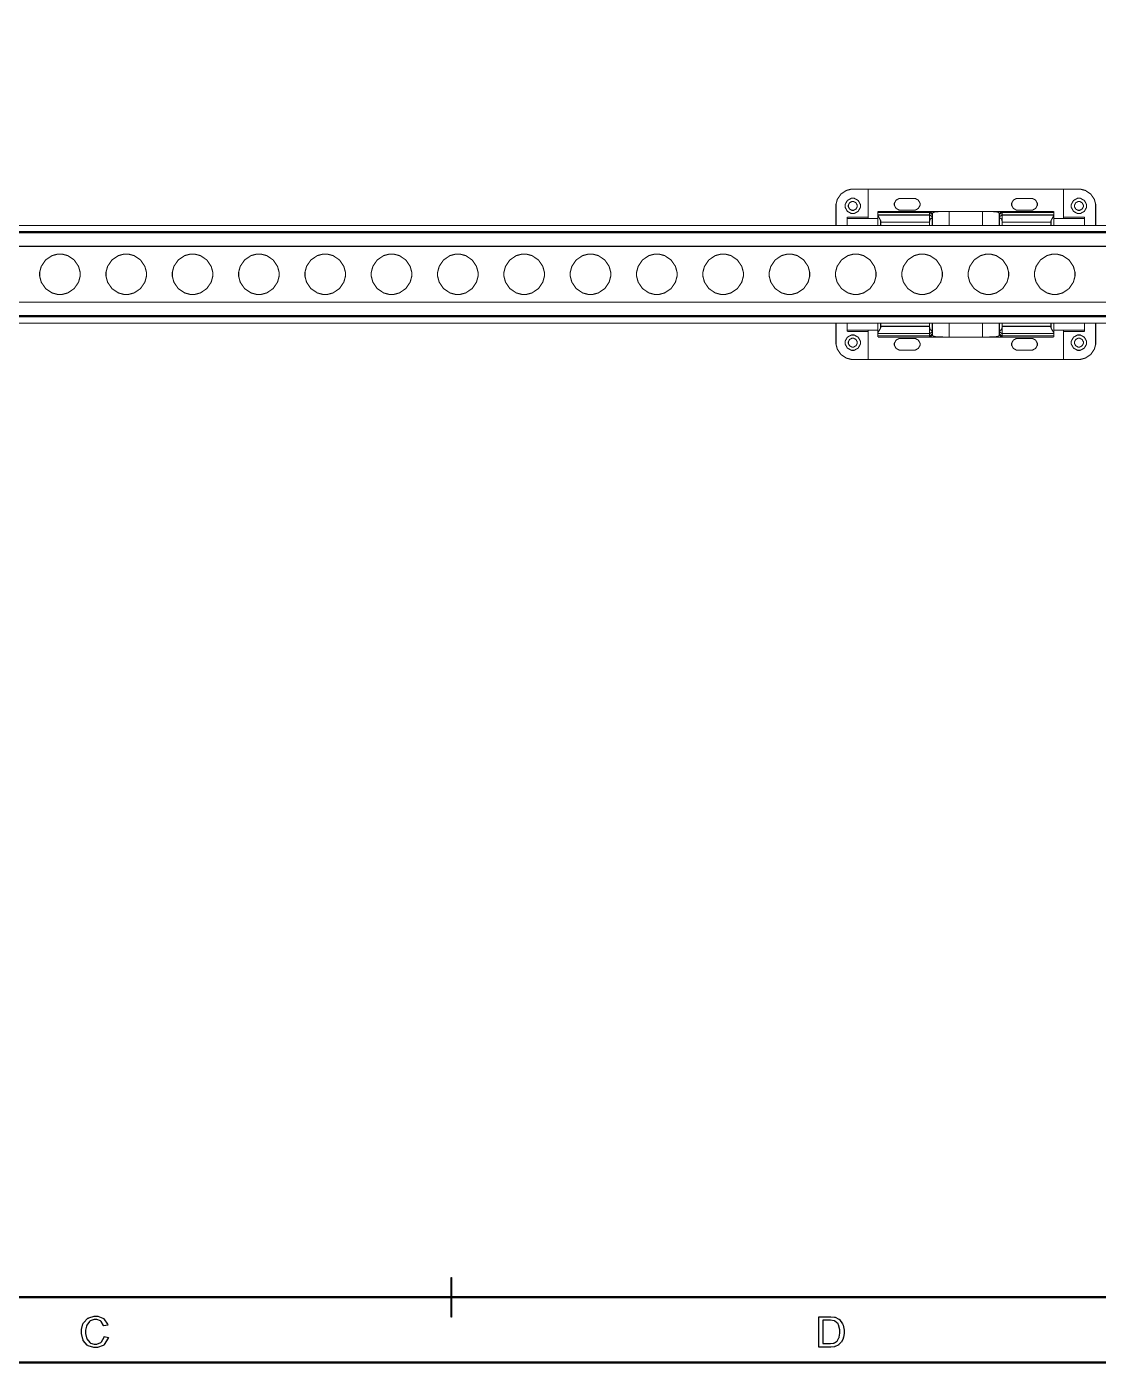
# Model space of a CAD drawing. Extents: x 0.54 to 10.46, y 0.74 to 7.76.
# Drawn here: x 5.441 to 8.179, y 0.739 to 4.156 of the extents above; entities that cross this region are included whole.
import ezdxf

# ---------------------------------------------------------------- set-up
doc = ezdxf.new("R2010")
doc.units = 0
doc.layers.get('0').update_dxf_attribs({"linetype": 'CONTINUOUS'})

msp = doc.modelspace()

# ---------------------------------------------------------------- linework, layer by layer
at = {"color": 0}
for points in [[(10.4631, 0.73899), (0.53689, 0.73899), (0.53646, 0.73899), (0.53516, 0.74029), (0.53516, 0.74072), (0.53516, 7.75928), (0.53516, 7.75971), (0.53646, 7.76101), (0.53689, 7.76101), (10.4631, 7.76101), (10.4635, 7.76101), (10.4648, 7.75971), (10.4648, 7.75928), (10.4648, 0.74072), (10.4648, 0.74029), (10.4635, 0.73899), (10.4631, 0.73899)], [(0.53863, 0.74246), (10.4614, 0.74246), (10.4614, 7.75754), (0.53863, 7.75754), (0.53863, 0.74246)], [(10.296, 0.90609), (0.87115, 0.90609), (0.87071, 0.90609), (0.86941, 0.90739), (0.86941, 0.90782), (0.86941, 7.59218), (0.86941, 7.59261), (0.87071, 7.59392), (0.87115, 7.59392), (10.296, 7.59392), (10.2964, 7.59392), (10.2977, 7.59261), (10.2977, 7.59218), (10.2977, 0.90782), (10.2977, 0.90739), (10.2964, 0.90609), (10.296, 0.90609)], [(0.87289, 0.90956), (10.2943, 0.90956), (10.2943, 7.59044), (0.87289, 7.59044), (0.87289, 0.90956)], [(6.52604, 0.85704), (6.52582, 0.85704), (6.52533, 0.85759), (6.52533, 0.85775), (6.52533, 0.95801), (6.52533, 0.95817), (6.52582, 0.95866), (6.52604, 0.95866), (6.52621, 0.95866), (6.52675, 0.95817), (6.52675, 0.95801), (6.52675, 0.85775), (6.52675, 0.85759), (6.52621, 0.85704), (6.52604, 0.85704)], [(5.63921, 0.80756), (5.64953, 0.80496), (5.64899, 0.80284), (5.63926, 0.78673), (5.63786, 0.78559), (5.63644, 0.78451), (5.62207, 0.77892), (5.61729, 0.77892), (5.61214, 0.77892), (5.59814, 0.78326), (5.59685, 0.78407), (5.59549, 0.78494), (5.5855, 0.79731), (5.58485, 0.79888), (5.58415, 0.80051), (5.58074, 0.815), (5.58074, 0.81977), (5.58074, 0.82509), (5.58453, 0.83952), (5.58535, 0.84098), (5.5861, 0.8425), (5.59711, 0.85395), (5.59858, 0.85471), (5.59999, 0.85552), (5.61307, 0.85943), (5.61746, 0.85943), (5.62235, 0.85943), (5.63574, 0.85449), (5.6371, 0.85346), (5.6384, 0.85249), (5.64768, 0.83854), (5.64822, 0.83675), (5.63807, 0.83436), (5.63758, 0.83578), (5.63103, 0.84608), (5.63021, 0.84673), (5.62935, 0.84739), (5.62022, 0.85059), (5.61724, 0.85059), (5.6135, 0.85059), (5.60325, 0.84706), (5.60226, 0.8463), (5.60124, 0.84559), (5.59418, 0.83599), (5.59381, 0.83474), (5.59337, 0.83355), (5.59136, 0.8233), (5.59136, 0.81982), (5.59136, 0.81548), (5.59375, 0.80371), (5.59424, 0.80246), (5.59467, 0.80127), (5.60221, 0.79205), (5.60325, 0.7914), (5.60422, 0.7908), (5.61333, 0.78776), (5.61643, 0.78776), (5.62007, 0.78776), (5.63004, 0.79194), (5.63108, 0.79275), (5.63206, 0.79362), (5.63883, 0.80593), (5.63921, 0.80756)], [(7.465, 0.78027), (7.465, 0.85807), (7.49181, 0.85807), (7.49528, 0.85807), (7.50489, 0.85721), (7.50569, 0.85699), (7.50678, 0.85677), (7.51628, 0.85211), (7.51708, 0.8514), (7.51812, 0.85053), (7.52576, 0.83946), (7.52632, 0.83811), (7.52681, 0.83675), (7.52935, 0.82389), (7.52935, 0.81961), (7.52935, 0.8157), (7.52761, 0.80501), (7.52729, 0.80387), (7.52692, 0.80273), (7.52251, 0.79329), (7.52197, 0.79253), (7.52143, 0.79183), (7.51551, 0.78592), (7.51492, 0.78548), (7.51426, 0.7851), (7.50646, 0.78179), (7.50558, 0.78158), (7.50467, 0.78136), (7.49599, 0.78027), (7.49311, 0.78027), (7.465, 0.78027)], [(7.47532, 0.78944), (7.49192, 0.78944), (7.4949, 0.78944), (7.50325, 0.79069), (7.50401, 0.79091), (7.50472, 0.79118), (7.51053, 0.79449), (7.51096, 0.79492), (7.51156, 0.79557), (7.51633, 0.80371), (7.51671, 0.80474), (7.51704, 0.80577), (7.51878, 0.8163), (7.51878, 0.81977), (7.51878, 0.82449), (7.5154, 0.83746), (7.51476, 0.83854), (7.51406, 0.83963), (7.50592, 0.84695), (7.50499, 0.84733), (7.50429, 0.8476), (7.49479, 0.8489), (7.49164, 0.8489), (7.47532, 0.8489), (7.47532, 0.78944)]]:
    msp.add_lwpolyline(points, close=True, dxfattribs=at)
at = {"color": 0, "const_width": 0.00278}
for points in [[(7.55171, 3.74072), (7.54753, 3.74072), (7.535, 3.73742), (7.52143, 3.72819), (7.51221, 3.71463), (7.5089, 3.7021), (7.5089, 3.69792)], [(7.55171, 3.74072), (7.59093, 3.74072)], [(7.59093, 3.74072), (7.59093, 3.66938)], [(8.09033, 3.74072), (7.59093, 3.74072)], [(8.09033, 3.74072), (8.09033, 3.66938)], [(8.12956, 3.74072), (8.09033, 3.74072)], [(8.17236, 3.69792), (8.17236, 3.7021), (8.169, 3.71463), (8.15983, 3.72819), (8.14621, 3.73742), (8.13368, 3.74072), (8.12956, 3.74072)], [(7.5089, 3.648), (7.5089, 3.69792)], [(7.67301, 3.71707), (7.67036, 3.71707), (7.66237, 3.71268), (7.65799, 3.70475), (7.65799, 3.7021), (7.65799, 3.69949), (7.66237, 3.69151), (7.67036, 3.68712), (7.67301, 3.68712)], [(7.70865, 3.71707), (7.67301, 3.71707)], [(7.70865, 3.68707), (7.71126, 3.68707), (7.71924, 3.69146), (7.72364, 3.69943), (7.72364, 3.70204), (7.72364, 3.70469), (7.71924, 3.71268), (7.71126, 3.71707), (7.70865, 3.71707)], [(7.9726, 3.71707), (7.96994, 3.71707), (7.96203, 3.71268), (7.95762, 3.70475), (7.95762, 3.7021), (7.95762, 3.69949), (7.96203, 3.69151), (7.96994, 3.68712), (7.9726, 3.68712)], [(7.9726, 3.71707), (8.00831, 3.71707)], [(8.00831, 3.68707), (8.0109, 3.68707), (8.01888, 3.69146), (8.02328, 3.69943), (8.02328, 3.70204), (8.02328, 3.70469), (8.01888, 3.71268), (8.0109, 3.71707), (8.00831, 3.71707)], [(8.17236, 3.69792), (8.17236, 3.648)], [(7.59093, 3.66938), (7.53743, 3.66938)], [(7.53743, 3.66585), (7.53743, 3.66938)], [(7.53743, 3.66585), (7.53743, 3.648)], [(7.61589, 3.66585), (7.53743, 3.66585)], [(7.59093, 3.66585), (7.59093, 3.66938)], [(7.61589, 3.68365), (7.74789, 3.68365)], [(7.61589, 3.68078), (7.61589, 3.68365)], [(7.61589, 3.68078), (7.74789, 3.68078)], [(7.61589, 3.67475), (7.61589, 3.68078)], [(7.61589, 3.67215), (7.61589, 3.67475)], [(7.61589, 3.67475), (7.74789, 3.67475)], [(7.62304, 3.65619), (7.62304, 3.66021), (7.61703, 3.67117), (7.61589, 3.67215)], [(7.61589, 3.648), (7.61589, 3.67215)], [(7.62304, 3.65619), (7.74789, 3.65619)], [(7.62304, 3.648), (7.62304, 3.65619)], [(7.67301, 3.68707), (7.70865, 3.68707)], [(7.79785, 3.68365), (7.74789, 3.68365)], [(7.74789, 3.68365), (7.74789, 3.68078)], [(7.75499, 3.67654), (7.75499, 3.67833), (7.74963, 3.68365), (7.74789, 3.68365)], [(7.75499, 3.67464), (7.75489, 3.67557), (7.74881, 3.68088), (7.74789, 3.68078)], [(7.74789, 3.68078), (7.74789, 3.67469)], [(7.75499, 3.66857), (7.75489, 3.66949), (7.74881, 3.67481), (7.74789, 3.67469)], [(7.74789, 3.67475), (7.74789, 3.65619)], [(7.74789, 3.65619), (7.74789, 3.65642), (7.74794, 3.65668), (7.74794, 3.65717), (7.74799, 3.65739), (7.74799, 3.65788), (7.74804, 3.65815), (7.74804, 3.65836), (7.7481, 3.65864), (7.7481, 3.65886), (7.74815, 3.65913), (7.74815, 3.65935), (7.74821, 3.65956), (7.74821, 3.65983), (7.74826, 3.66004), (7.74832, 3.66032), (7.74843, 3.66075), (7.74843, 3.66097), (7.74854, 3.66118), (7.74858, 3.66146), (7.74875, 3.66211), (7.74886, 3.66233), (7.74892, 3.66254), (7.74914, 3.66297), (7.74918, 3.66319), (7.74929, 3.66342), (7.74935, 3.66357), (7.74957, 3.66401), (7.74968, 3.66417), (7.74978, 3.66439), (7.74994, 3.66456), (7.75, 3.66471), (7.75017, 3.66493), (7.75028, 3.6651), (7.75054, 3.66536), (7.75065, 3.66553), (7.75082, 3.66569), (7.75097, 3.66581), (7.75108, 3.66596), (7.75157, 3.66629), (7.75222, 3.6665), (7.75276, 3.6665), (7.7531, 3.66639), (7.75325, 3.66629), (7.75342, 3.66624), (7.75358, 3.66613), (7.75375, 3.66596), (7.75396, 3.66564), (7.75407, 3.66542), (7.75418, 3.66525), (7.75439, 3.66482), (7.75461, 3.66396), (7.75467, 3.66368), (7.75478, 3.66325), (7.75483, 3.66297), (7.75483, 3.66276), (7.75489, 3.66249), (7.75493, 3.66228), (7.75493, 3.66178), (7.75499, 3.66157), (7.75499, 3.6606), (7.75504, 3.66032), (7.75504, 3.65619)], [(7.74789, 3.648), (7.74789, 3.65619)], [(7.75499, 3.67785), (7.75515, 3.67811), (7.75526, 3.67844), (7.75549, 3.67899), (7.75564, 3.67931), (7.75581, 3.67953), (7.75597, 3.67985), (7.75667, 3.68056), (7.757, 3.68083), (7.75732, 3.68104), (7.75771, 3.68126), (7.75814, 3.68143), (7.75862, 3.68164), (7.75906, 3.68181), (7.7596, 3.68197), (7.76019, 3.68213), (7.76079, 3.68224), (7.76139, 3.6824), (7.7621, 3.68251), (7.76275, 3.68261), (7.76346, 3.68272), (7.76421, 3.68283), (7.76497, 3.68289), (7.76574, 3.683), (7.76654, 3.68311), (7.76915, 3.68326), (7.771, 3.68338), (7.77197, 3.68343), (7.77289, 3.68343), (7.77393, 3.68349), (7.7749, 3.68354), (7.77696, 3.68354), (7.77806, 3.6836), (7.78136, 3.6836), (7.7825, 3.68365), (7.79779, 3.68365)], [(7.75499, 3.67785), (7.75499, 3.67654)], [(7.75499, 3.67464), (7.75499, 3.67654)], [(7.75499, 3.66857), (7.75499, 3.67458)], [(7.75499, 3.65619), (7.75499, 3.66857)], [(7.75499, 3.648), (7.75499, 3.65619)], [(7.8834, 3.68365), (7.79785, 3.68365)], [(7.79785, 3.68365), (7.79785, 3.648)], [(7.93338, 3.68365), (7.8834, 3.68365)], [(7.8834, 3.68365), (7.89882, 3.68365), (7.89996, 3.6836), (7.90321, 3.6836), (7.90429, 3.68354), (7.90636, 3.68354), (7.90739, 3.68349), (7.90836, 3.68343), (7.90935, 3.68343), (7.91032, 3.68338), (7.91124, 3.68332), (7.91211, 3.68326), (7.91303, 3.68321), (7.91385, 3.68317), (7.91471, 3.68306), (7.91553, 3.683), (7.91629, 3.68289), (7.91704, 3.68283), (7.91781, 3.68272), (7.91851, 3.68261), (7.91917, 3.68251), (7.91982, 3.68235), (7.92046, 3.68224), (7.92106, 3.68213), (7.92215, 3.68181), (7.92264, 3.68164), (7.92313, 3.68143), (7.92356, 3.68126), (7.92399, 3.68104), (7.92432, 3.68083), (7.92469, 3.68061), (7.92497, 3.68039), (7.9254, 3.67985), (7.92589, 3.67904), (7.926, 3.67876), (7.92606, 3.67844), (7.92617, 3.67817), (7.92622, 3.67785)], [(7.8834, 3.648), (7.8834, 3.68365)], [(7.93338, 3.68365), (7.93158, 3.68365), (7.92622, 3.67833), (7.92622, 3.67654)], [(7.93338, 3.68078), (7.93246, 3.68088), (7.92626, 3.67557), (7.92622, 3.67464)], [(7.93338, 3.67475), (7.93246, 3.67481), (7.92626, 3.66949), (7.92622, 3.66857)], [(7.93338, 3.65619), (7.93338, 3.65642), (7.93332, 3.65668), (7.93332, 3.65717), (7.93326, 3.65739), (7.93326, 3.65788), (7.93321, 3.65815), (7.93321, 3.65836), (7.93317, 3.65864), (7.93317, 3.65886), (7.93311, 3.65913), (7.93311, 3.65935), (7.93306, 3.65956), (7.93306, 3.65983), (7.933, 3.66004), (7.93294, 3.66032), (7.93289, 3.66054), (7.93289, 3.66075), (7.93278, 3.66097), (7.93272, 3.66118), (7.93267, 3.66146), (7.93251, 3.66211), (7.9324, 3.66233), (7.93235, 3.66254), (7.93224, 3.66276), (7.93218, 3.66297), (7.93197, 3.66342), (7.93192, 3.66357), (7.93169, 3.66401), (7.93158, 3.66417), (7.93147, 3.66439), (7.93126, 3.66471), (7.9311, 3.66493), (7.93099, 3.6651), (7.93072, 3.66536), (7.93061, 3.66553), (7.93044, 3.66569), (7.93028, 3.66581), (7.93018, 3.66596), (7.92969, 3.66629), (7.92904, 3.6665), (7.9285, 3.6665), (7.92817, 3.66639), (7.928, 3.66629), (7.92785, 3.66624), (7.92768, 3.66613), (7.92751, 3.66596), (7.92731, 3.66564), (7.92719, 3.66542), (7.92708, 3.66525), (7.92686, 3.66482), (7.92665, 3.66396), (7.9266, 3.66368), (7.92649, 3.66325), (7.92643, 3.66297), (7.92643, 3.66276), (7.92637, 3.66249), (7.92632, 3.66228), (7.92632, 3.66178), (7.92626, 3.66157), (7.92626, 3.66032), (7.92622, 3.6601), (7.92622, 3.65619)], [(7.92626, 3.67654), (7.92626, 3.67785)], [(7.92626, 3.67464), (7.92626, 3.67654)], [(7.92626, 3.66857), (7.92626, 3.67458)], [(7.92626, 3.65619), (7.92626, 3.66857)], [(7.92626, 3.648), (7.92626, 3.65619)], [(7.93338, 3.68365), (7.93338, 3.68078)], [(8.06537, 3.68365), (7.93338, 3.68365)], [(7.93338, 3.68078), (7.93338, 3.67469)], [(8.06537, 3.68078), (7.93338, 3.68078)], [(7.93338, 3.67475), (7.93338, 3.65619)], [(8.06537, 3.67475), (7.93338, 3.67475)], [(7.93338, 3.648), (7.93338, 3.65619)], [(8.05821, 3.65619), (7.93338, 3.65619)], [(8.00831, 3.68707), (7.9726, 3.68707)], [(8.06537, 3.67215), (8.06424, 3.67117), (8.05821, 3.65994), (8.05821, 3.65619)], [(8.05821, 3.648), (8.05821, 3.65619)], [(8.06537, 3.68078), (8.06537, 3.68365)], [(8.06537, 3.67475), (8.06537, 3.68078)], [(8.06537, 3.67215), (8.06537, 3.67475)], [(8.06537, 3.648), (8.06537, 3.67215)], [(8.06537, 3.66585), (8.14382, 3.66585)], [(8.09033, 3.66938), (8.14382, 3.66938)], [(8.09033, 3.66585), (8.09033, 3.66938)], [(8.14382, 3.66585), (8.14382, 3.66938)], [(8.14382, 3.66585), (8.14382, 3.648)], [(1.04047, 3.648), (8.23876, 3.648)], [(1.04047, 3.63015), (8.23876, 3.63015)], [(8.23876, 3.63015), (1.04047, 3.63015)], [(1.04047, 3.59451), (8.23876, 3.59451)], [(8.23876, 3.45182), (1.04047, 3.45182)], [(1.04047, 3.41613), (8.23876, 3.41613)], [(1.04047, 3.41613), (8.23876, 3.41613)], [(8.23876, 3.39828), (1.04047, 3.39828)], [(7.5089, 3.34836), (7.5089, 3.39833)], [(7.53743, 3.39828), (7.53743, 3.38049)], [(7.61589, 3.37414), (7.61589, 3.39828)], [(7.61589, 3.37414), (7.61703, 3.37517), (7.62304, 3.38639), (7.62304, 3.39008)], [(7.62304, 3.39008), (7.62304, 3.39833)], [(7.62304, 3.39008), (7.74789, 3.39008)], [(7.74789, 3.39008), (7.74789, 3.39833)], [(7.75499, 3.39008), (7.75504, 3.38986), (7.75504, 3.38693), (7.75499, 3.38672), (7.75499, 3.38536), (7.75493, 3.38514), (7.75493, 3.38444), (7.75489, 3.38422), (7.75489, 3.38379), (7.75483, 3.38357), (7.75483, 3.38336), (7.75478, 3.38308), (7.75472, 3.38286), (7.75472, 3.38271), (7.75467, 3.38243), (7.75461, 3.38226), (7.75456, 3.38206), (7.7545, 3.38178), (7.75444, 3.38163), (7.75435, 3.3814), (7.75429, 3.38118), (7.75418, 3.38103), (7.75413, 3.38086), (7.75401, 3.38064), (7.75385, 3.38053), (7.75364, 3.38021), (7.75347, 3.3801), (7.75336, 3.37999), (7.75271, 3.37978), (7.75239, 3.37978), (7.75222, 3.37983), (7.75206, 3.37983), (7.7519, 3.37989), (7.75179, 3.37993), (7.75163, 3.37999), (7.75131, 3.38021), (7.75119, 3.38032), (7.75103, 3.38043), (7.75092, 3.38053), (7.75076, 3.38064), (7.75065, 3.38075), (7.75054, 3.38092), (7.75028, 3.38118), (7.75017, 3.38135), (7.75006, 3.38157), (7.74951, 3.38238), (7.74946, 3.3826), (7.74935, 3.38276), (7.74924, 3.38297), (7.74918, 3.38314), (7.74908, 3.38336), (7.74903, 3.38351), (7.74892, 3.38374), (7.74875, 3.38439), (7.74864, 3.3846), (7.74858, 3.38476), (7.74826, 3.38607), (7.74826, 3.38629), (7.74815, 3.38672), (7.74815, 3.38693), (7.7481, 3.38715), (7.74804, 3.38743), (7.74804, 3.38758), (7.74799, 3.38786), (7.74799, 3.38807), (7.74794, 3.38829), (7.74794, 3.389), (7.74789, 3.38921), (7.74789, 3.39008)], [(7.74789, 3.39008), (7.74789, 3.37158)], [(7.75499, 3.39008), (7.75499, 3.39833)], [(7.75499, 3.37776), (7.75499, 3.39008)], [(7.79785, 3.39828), (7.79785, 3.36262)], [(7.8834, 3.36262), (7.8834, 3.39828)], [(7.92626, 3.39008), (7.92626, 3.38965), (7.92622, 3.38943), (7.92622, 3.38715), (7.92626, 3.38693), (7.92626, 3.38536), (7.92632, 3.38514), (7.92632, 3.38444), (7.92637, 3.38422), (7.92637, 3.38379), (7.92643, 3.38357), (7.92643, 3.38336), (7.92649, 3.38308), (7.92654, 3.38286), (7.92654, 3.38271), (7.9266, 3.38243), (7.92665, 3.38226), (7.92671, 3.38206), (7.92676, 3.38178), (7.92686, 3.38163), (7.92697, 3.38118), (7.92719, 3.38086), (7.92731, 3.38064), (7.9274, 3.38053), (7.92751, 3.38037), (7.9279, 3.37999), (7.92854, 3.37978), (7.92888, 3.37978), (7.92904, 3.37983), (7.92919, 3.37983), (7.92936, 3.37989), (7.92947, 3.37993), (7.92964, 3.37999), (7.92996, 3.38021), (7.93007, 3.38032), (7.93039, 3.38053), (7.93078, 3.38092), (7.93088, 3.38108), (7.93099, 3.38118), (7.9311, 3.38135), (7.93121, 3.38157), (7.93175, 3.38238), (7.93181, 3.3826), (7.93192, 3.38276), (7.93201, 3.38297), (7.93212, 3.38314), (7.93218, 3.38336), (7.93224, 3.38351), (7.93235, 3.38374), (7.93251, 3.38439), (7.93261, 3.3846), (7.93267, 3.38476), (7.933, 3.38607), (7.933, 3.38629), (7.93317, 3.38693), (7.93317, 3.38715), (7.93321, 3.38743), (7.93321, 3.38758), (7.93326, 3.38786), (7.93326, 3.38807), (7.93332, 3.38829), (7.93332, 3.38872), (7.93338, 3.389), (7.93338, 3.39008)], [(7.92626, 3.39008), (7.92626, 3.39833)], [(7.92626, 3.37776), (7.92626, 3.39008)], [(7.93338, 3.39008), (7.93338, 3.39833)], [(7.93338, 3.39008), (7.93338, 3.37158)], [(8.05821, 3.39008), (7.93338, 3.39008)], [(8.05821, 3.39008), (8.05821, 3.39833)], [(8.05821, 3.39008), (8.05821, 3.38612), (8.06424, 3.37517), (8.06537, 3.37414)], [(8.06537, 3.37414), (8.06537, 3.39828)], [(8.14382, 3.39828), (8.14382, 3.38049)], [(8.17236, 3.39828), (8.17236, 3.34836)], [(7.5089, 3.34836), (7.5089, 3.34424), (7.51221, 3.33171), (7.52143, 3.31808), (7.535, 3.30892), (7.54753, 3.30556), (7.55171, 3.30556)], [(7.53743, 3.38049), (7.53743, 3.3769)], [(7.53743, 3.38049), (7.61589, 3.38049)], [(7.59093, 3.3769), (7.53743, 3.3769)], [(7.59093, 3.3769), (7.59093, 3.38049)], [(7.59093, 3.30556), (7.59093, 3.3769)], [(7.61589, 3.37158), (7.61589, 3.37414)], [(7.61589, 3.37158), (7.74789, 3.37158)], [(7.61589, 3.3655), (7.61589, 3.37158)], [(7.61589, 3.3655), (7.74789, 3.3655)], [(7.61589, 3.36262), (7.61589, 3.3655)], [(7.61589, 3.36262), (7.74789, 3.36262)], [(7.67301, 3.35921), (7.67036, 3.35921), (7.66237, 3.35482), (7.65799, 3.3469), (7.65799, 3.34424), (7.65799, 3.34164), (7.66237, 3.33365), (7.67036, 3.32926), (7.67301, 3.32926)], [(7.70865, 3.35921), (7.67301, 3.35921)], [(7.70865, 3.32926), (7.71126, 3.32926), (7.71924, 3.33365), (7.72364, 3.34158), (7.72364, 3.34418), (7.72364, 3.34685), (7.71924, 3.35482), (7.71126, 3.35921), (7.70865, 3.35921)], [(7.74789, 3.37158), (7.74881, 3.37153), (7.75493, 3.37685), (7.75504, 3.37771)], [(7.74789, 3.3655), (7.74881, 3.36546), (7.75493, 3.37076), (7.75504, 3.37169)], [(7.74789, 3.37158), (7.74789, 3.3655)], [(7.74789, 3.36262), (7.74968, 3.36262), (7.75504, 3.368), (7.75504, 3.36979)], [(7.74789, 3.3655), (7.74789, 3.36262)], [(7.74789, 3.36262), (7.79785, 3.36262)], [(7.75499, 3.37169), (7.75499, 3.37776)], [(7.75499, 3.36974), (7.75499, 3.37169)], [(7.75499, 3.36974), (7.75499, 3.36843)], [(7.79785, 3.36262), (7.78358, 3.36262), (7.78244, 3.36268), (7.77806, 3.36268), (7.77696, 3.36274), (7.77593, 3.36274), (7.7749, 3.36279), (7.77387, 3.36279), (7.77289, 3.36285), (7.77192, 3.36285), (7.77094, 3.3629), (7.77007, 3.36296), (7.76824, 3.36307), (7.76742, 3.36313), (7.76654, 3.36322), (7.76574, 3.36328), (7.76421, 3.3635), (7.76346, 3.36356), (7.76275, 3.36367), (7.7621, 3.36376), (7.76144, 3.36393), (7.76079, 3.36404), (7.76019, 3.36421), (7.75965, 3.36431), (7.75911, 3.36453), (7.75862, 3.36464), (7.75814, 3.36486), (7.75771, 3.36507), (7.75726, 3.36524), (7.75629, 3.36589), (7.75586, 3.36643), (7.75538, 3.36724), (7.75526, 3.36757), (7.75521, 3.36783), (7.7551, 3.36811), (7.75504, 3.36843)], [(7.79785, 3.36262), (7.8834, 3.36262)], [(7.8834, 3.36262), (7.93338, 3.36262)], [(7.92626, 3.36843), (7.92611, 3.36817), (7.926, 3.36783), (7.92578, 3.36729), (7.92563, 3.36703), (7.92546, 3.36669), (7.92529, 3.36643), (7.92458, 3.36572), (7.92426, 3.36546), (7.92393, 3.36524), (7.92356, 3.36507), (7.92313, 3.36486), (7.92269, 3.36469), (7.92219, 3.36447), (7.92111, 3.36415), (7.92051, 3.36404), (7.91986, 3.36393), (7.91922, 3.36376), (7.91781, 3.36356), (7.91704, 3.36344), (7.91629, 3.36339), (7.91553, 3.36328), (7.91471, 3.36317), (7.91211, 3.36301), (7.91026, 3.3629), (7.90929, 3.36285), (7.90836, 3.36285), (7.90739, 3.36279), (7.90636, 3.36279), (7.90533, 3.36274), (7.90429, 3.36274), (7.90321, 3.36268), (7.90104, 3.36268), (7.8999, 3.36262), (7.88346, 3.36262)], [(7.92626, 3.37776), (7.92632, 3.37685), (7.93246, 3.37153), (7.93338, 3.37158)], [(7.92626, 3.37169), (7.92626, 3.37776)], [(7.92626, 3.37169), (7.92632, 3.37076), (7.93246, 3.36546), (7.93338, 3.3655)], [(7.92626, 3.36974), (7.92626, 3.37169)], [(7.92626, 3.36843), (7.92626, 3.36979)], [(7.92626, 3.36974), (7.92626, 3.368), (7.93158, 3.36262), (7.93338, 3.36262)], [(8.06537, 3.37158), (7.93338, 3.37158)], [(7.93338, 3.37158), (7.93338, 3.3655)], [(8.06537, 3.3655), (7.93338, 3.3655)], [(7.93338, 3.3655), (7.93338, 3.36262)], [(8.06537, 3.36262), (7.93338, 3.36262)], [(7.9726, 3.35921), (7.96994, 3.35921), (7.96203, 3.35482), (7.95762, 3.3469), (7.95762, 3.34424), (7.95762, 3.34164), (7.96203, 3.33365), (7.96994, 3.32926), (7.9726, 3.32926)], [(7.9726, 3.35921), (8.00831, 3.35921)], [(8.00831, 3.32926), (8.0109, 3.32926), (8.01888, 3.33365), (8.02328, 3.34158), (8.02328, 3.34418), (8.02328, 3.34685), (8.01888, 3.35482), (8.0109, 3.35921), (8.00831, 3.35921)], [(8.14382, 3.38049), (8.06537, 3.38049)], [(8.06537, 3.37158), (8.06537, 3.37414)], [(8.06537, 3.3655), (8.06537, 3.37158)], [(8.06537, 3.36262), (8.06537, 3.3655)], [(8.09033, 3.3769), (8.09033, 3.38049)], [(8.09033, 3.30556), (8.09033, 3.3769)], [(8.09033, 3.3769), (8.14382, 3.3769)], [(8.12956, 3.30556), (8.13368, 3.30556), (8.14621, 3.30892), (8.15983, 3.31808), (8.169, 3.33171), (8.17236, 3.34424), (8.17236, 3.34836)], [(8.14382, 3.38049), (8.14382, 3.3769)], [(7.67301, 3.32926), (7.70865, 3.32926)], [(8.00831, 3.32926), (7.9726, 3.32926)], [(7.55171, 3.30556), (7.59093, 3.30556)], [(7.59093, 3.30556), (8.09033, 3.30556)], [(8.12956, 3.30556), (8.09033, 3.30556)]]:
    msp.add_lwpolyline(points, dxfattribs=at)
for points in [[(7.53207, 3.69792), (7.53207, 3.70139), (7.53782, 3.71181), (7.54824, 3.71756), (7.55171, 3.71756), (7.55518, 3.71756), (7.5656, 3.71181), (7.57135, 3.70139), (7.57135, 3.69792), (7.57135, 3.6945), (7.5656, 3.68408), (7.55518, 3.67833), (7.55171, 3.67833), (7.54824, 3.67833), (7.53782, 3.68408), (7.53207, 3.6945), (7.53207, 3.69792)], [(7.54031, 3.69792), (7.54031, 3.69997), (7.54362, 3.706), (7.54964, 3.70931), (7.55171, 3.70931), (7.55371, 3.70931), (7.55979, 3.706), (7.56315, 3.69997), (7.56315, 3.69792), (7.56315, 3.6959), (7.55979, 3.68989), (7.55371, 3.68653), (7.55171, 3.68653), (7.54964, 3.68653), (7.54362, 3.68989), (7.54031, 3.6959), (7.54031, 3.69792)], [(8.10992, 3.69792), (8.10992, 3.70139), (8.11567, 3.71181), (8.12608, 3.71756), (8.12956, 3.71756), (8.13303, 3.71756), (8.14344, 3.71181), (8.14919, 3.70139), (8.14919, 3.69792), (8.14919, 3.6945), (8.14344, 3.68408), (8.13303, 3.67833), (8.12956, 3.67833), (8.12608, 3.67833), (8.11567, 3.68408), (8.10992, 3.6945), (8.10992, 3.69792)], [(8.11817, 3.69792), (8.11817, 3.69997), (8.12147, 3.706), (8.1275, 3.70931), (8.12956, 3.70931), (8.13157, 3.70931), (8.13764, 3.706), (8.141, 3.69997), (8.141, 3.69792), (8.141, 3.6959), (8.13764, 3.68989), (8.13157, 3.68653), (8.12956, 3.68653), (8.1275, 3.68653), (8.12147, 3.68989), (8.11817, 3.6959), (8.11817, 3.69792)], [(5.47407, 3.52317), (5.47407, 3.52821), (5.47808, 3.54329), (5.48921, 3.55974), (5.50564, 3.57086), (5.52078, 3.57487), (5.52582, 3.57487), (5.53082, 3.57487), (5.5459, 3.57086), (5.56233, 3.55974), (5.57346, 3.54329), (5.57753, 3.52821), (5.57753, 3.52317), (5.57753, 3.51818), (5.57346, 3.50304), (5.56233, 3.4866), (5.5459, 3.47547), (5.53082, 3.4714), (5.52582, 3.4714), (5.52078, 3.4714), (5.50564, 3.47547), (5.48921, 3.4866), (5.47808, 3.50304), (5.47407, 3.51818), (5.47407, 3.52317)], [(5.64356, 3.52317), (5.64356, 3.52821), (5.64757, 3.54329), (5.65869, 3.55974), (5.67513, 3.57086), (5.69021, 3.57487), (5.69526, 3.57487), (5.70025, 3.57487), (5.71539, 3.57086), (5.73182, 3.55974), (5.74289, 3.54329), (5.74696, 3.52821), (5.74696, 3.52317), (5.74696, 3.51818), (5.74289, 3.50304), (5.73182, 3.4866), (5.71539, 3.47547), (5.70025, 3.4714), (5.69526, 3.4714), (5.69021, 3.4714), (5.67513, 3.47547), (5.65869, 3.4866), (5.64757, 3.50304), (5.64356, 3.51818), (5.64356, 3.52317)], [(5.81299, 3.52317), (5.81299, 3.52821), (5.817, 3.54329), (5.82813, 3.55974), (5.84457, 3.57086), (5.85969, 3.57487), (5.86475, 3.57487), (5.86974, 3.57487), (5.88482, 3.57086), (5.90126, 3.55974), (5.91238, 3.54329), (5.91644, 3.52821), (5.91644, 3.52317), (5.91644, 3.51818), (5.91238, 3.50304), (5.90126, 3.4866), (5.88482, 3.47547), (5.86974, 3.4714), (5.86475, 3.4714), (5.85969, 3.4714), (5.84457, 3.47547), (5.82813, 3.4866), (5.817, 3.50304), (5.81299, 3.51818), (5.81299, 3.52317)], [(5.98247, 3.52317), (5.98247, 3.52821), (5.98649, 3.54329), (5.99761, 3.55974), (6.01406, 3.57086), (6.02919, 3.57487), (6.03424, 3.57487), (6.03922, 3.57487), (6.05431, 3.57086), (6.07075, 3.55974), (6.08187, 3.54329), (6.08594, 3.52821), (6.08594, 3.52317), (6.08594, 3.51818), (6.08187, 3.50304), (6.07075, 3.4866), (6.05431, 3.47547), (6.03922, 3.4714), (6.03424, 3.4714), (6.02919, 3.4714), (6.01406, 3.47547), (5.99761, 3.4866), (5.98649, 3.50304), (5.98247, 3.51818), (5.98247, 3.52317)], [(6.15196, 3.52317), (6.15196, 3.52821), (6.15597, 3.54329), (6.16704, 3.55974), (6.18349, 3.57086), (6.19862, 3.57487), (6.20367, 3.57487), (6.20865, 3.57487), (6.22374, 3.57086), (6.24018, 3.55974), (6.25131, 3.54329), (6.25537, 3.52821), (6.25537, 3.52317), (6.25537, 3.51818), (6.25131, 3.50304), (6.24018, 3.4866), (6.22374, 3.47547), (6.20865, 3.4714), (6.20367, 3.4714), (6.19862, 3.4714), (6.18349, 3.47547), (6.16704, 3.4866), (6.15597, 3.50304), (6.15196, 3.51818), (6.15196, 3.52317)], [(6.3214, 3.52317), (6.3214, 3.52821), (6.32542, 3.54329), (6.33653, 3.55974), (6.35297, 3.57086), (6.36811, 3.57487), (6.37315, 3.57487), (6.37815, 3.57487), (6.39324, 3.57086), (6.40967, 3.55974), (6.42079, 3.54329), (6.42486, 3.52821), (6.42486, 3.52317), (6.42486, 3.51818), (6.42079, 3.50304), (6.40967, 3.4866), (6.39324, 3.47547), (6.37815, 3.4714), (6.37315, 3.4714), (6.36811, 3.4714), (6.35297, 3.47547), (6.33653, 3.4866), (6.32542, 3.50304), (6.3214, 3.51818), (6.3214, 3.52317)], [(6.49089, 3.52317), (6.49089, 3.52821), (6.4949, 3.54329), (6.50603, 3.55974), (6.52246, 3.57086), (6.53754, 3.57487), (6.54258, 3.57487), (6.54758, 3.57487), (6.56272, 3.57086), (6.57915, 3.55974), (6.59022, 3.54329), (6.59429, 3.52821), (6.59429, 3.52317), (6.59429, 3.51818), (6.59022, 3.50304), (6.57915, 3.4866), (6.56272, 3.47547), (6.54758, 3.4714), (6.54258, 3.4714), (6.53754, 3.4714), (6.52246, 3.47547), (6.50603, 3.4866), (6.4949, 3.50304), (6.49089, 3.51818), (6.49089, 3.52317)], [(6.66032, 3.52317), (6.66032, 3.52821), (6.66433, 3.54329), (6.67546, 3.55974), (6.69189, 3.57086), (6.70703, 3.57487), (6.71208, 3.57487), (6.71707, 3.57487), (6.73215, 3.57086), (6.74858, 3.55974), (6.75971, 3.54329), (6.76378, 3.52821), (6.76378, 3.52317), (6.76378, 3.51818), (6.75971, 3.50304), (6.74858, 3.4866), (6.73215, 3.47547), (6.71707, 3.4714), (6.71208, 3.4714), (6.70703, 3.4714), (6.69189, 3.47547), (6.67546, 3.4866), (6.66433, 3.50304), (6.66032, 3.51818), (6.66032, 3.52317)], [(6.82981, 3.52317), (6.82981, 3.52821), (6.83382, 3.54329), (6.84494, 3.55974), (6.86139, 3.57086), (6.87651, 3.57487), (6.88157, 3.57487), (6.88656, 3.57487), (6.90164, 3.57086), (6.91808, 3.55974), (6.92919, 3.54329), (6.93326, 3.52821), (6.93326, 3.52317), (6.93326, 3.51818), (6.92919, 3.50304), (6.91808, 3.4866), (6.90164, 3.47547), (6.88656, 3.4714), (6.88157, 3.4714), (6.87651, 3.4714), (6.86139, 3.47547), (6.84494, 3.4866), (6.83382, 3.50304), (6.82981, 3.51818), (6.82981, 3.52317)], [(6.99929, 3.52317), (6.99929, 3.52821), (7.00331, 3.54329), (7.01438, 3.55974), (7.03082, 3.57086), (7.04596, 3.57487), (7.051, 3.57487), (7.05599, 3.57487), (7.07107, 3.57086), (7.08751, 3.55974), (7.09864, 3.54329), (7.10271, 3.52821), (7.10271, 3.52317), (7.10271, 3.51818), (7.09864, 3.50304), (7.08751, 3.4866), (7.07107, 3.47547), (7.05599, 3.4714), (7.051, 3.4714), (7.04596, 3.4714), (7.03082, 3.47547), (7.01438, 3.4866), (7.00331, 3.50304), (6.99929, 3.51818), (6.99929, 3.52317)], [(7.16872, 3.52317), (7.16872, 3.52821), (7.17275, 3.54329), (7.18386, 3.55974), (7.20031, 3.57086), (7.21544, 3.57487), (7.22049, 3.57487), (7.22547, 3.57487), (7.24056, 3.57086), (7.257, 3.55974), (7.26812, 3.54329), (7.27219, 3.52821), (7.27219, 3.52317), (7.27219, 3.51818), (7.26812, 3.50304), (7.257, 3.4866), (7.24056, 3.47547), (7.22547, 3.4714), (7.22049, 3.4714), (7.21544, 3.4714), (7.20031, 3.47547), (7.18386, 3.4866), (7.17275, 3.50304), (7.16872, 3.51818), (7.16872, 3.52317)], [(7.33822, 3.52317), (7.33822, 3.52821), (7.34224, 3.54329), (7.35335, 3.55974), (7.36979, 3.57086), (7.38488, 3.57487), (7.38992, 3.57487), (7.39492, 3.57487), (7.41004, 3.57086), (7.42649, 3.55974), (7.43756, 3.54329), (7.44163, 3.52821), (7.44163, 3.52317), (7.44163, 3.51818), (7.43756, 3.50304), (7.42649, 3.4866), (7.41004, 3.47547), (7.39492, 3.4714), (7.38992, 3.4714), (7.38488, 3.4714), (7.36979, 3.47547), (7.35335, 3.4866), (7.34224, 3.50304), (7.33822, 3.51818), (7.33822, 3.52317)], [(7.50765, 3.52317), (7.50765, 3.52821), (7.51167, 3.54329), (7.52279, 3.55974), (7.53922, 3.57086), (7.55436, 3.57487), (7.5594, 3.57487), (7.5644, 3.57487), (7.57949, 3.57086), (7.59592, 3.55974), (7.60704, 3.54329), (7.61111, 3.52821), (7.61111, 3.52317), (7.61111, 3.51818), (7.60704, 3.50304), (7.59592, 3.4866), (7.57949, 3.47547), (7.5644, 3.4714), (7.5594, 3.4714), (7.55436, 3.4714), (7.53922, 3.47547), (7.52279, 3.4866), (7.51167, 3.50304), (7.50765, 3.51818), (7.50765, 3.52317)], [(7.67714, 3.52317), (7.67714, 3.52821), (7.68115, 3.54329), (7.69228, 3.55974), (7.70871, 3.57086), (7.72385, 3.57487), (7.72889, 3.57487), (7.73389, 3.57487), (7.74897, 3.57086), (7.7654, 3.55974), (7.77653, 3.54329), (7.7806, 3.52821), (7.7806, 3.52317), (7.7806, 3.51818), (7.77653, 3.50304), (7.7654, 3.4866), (7.74897, 3.47547), (7.73389, 3.4714), (7.72889, 3.4714), (7.72385, 3.4714), (7.70871, 3.47547), (7.69228, 3.4866), (7.68115, 3.50304), (7.67714, 3.51818), (7.67714, 3.52317)], [(7.84662, 3.52317), (7.84662, 3.52821), (7.85064, 3.54329), (7.86176, 3.55974), (7.87819, 3.57086), (7.89328, 3.57487), (7.89833, 3.57487), (7.90332, 3.57487), (7.9184, 3.57086), (7.93485, 3.55974), (7.94596, 3.54329), (7.95003, 3.52821), (7.95003, 3.52317), (7.95003, 3.51818), (7.94596, 3.50304), (7.93485, 3.4866), (7.9184, 3.47547), (7.90332, 3.4714), (7.89833, 3.4714), (7.89328, 3.4714), (7.87819, 3.47547), (7.86176, 3.4866), (7.85064, 3.50304), (7.84662, 3.51818), (7.84662, 3.52317)], [(8.01606, 3.52317), (8.01606, 3.52821), (8.02007, 3.54329), (8.03119, 3.55974), (8.04764, 3.57086), (8.06278, 3.57487), (8.06782, 3.57487), (8.07281, 3.57487), (8.08789, 3.57086), (8.10433, 3.55974), (8.11546, 3.54329), (8.11951, 3.52821), (8.11951, 3.52317), (8.11951, 3.51818), (8.11546, 3.50304), (8.10433, 3.4866), (8.08789, 3.47547), (8.07281, 3.4714), (8.06782, 3.4714), (8.06278, 3.4714), (8.04764, 3.47547), (8.03119, 3.4866), (8.02007, 3.50304), (8.01606, 3.51818), (8.01606, 3.52317)], [(7.53207, 3.34836), (7.53207, 3.35183), (7.53782, 3.36225), (7.54824, 3.36794), (7.55171, 3.36794), (7.55518, 3.36794), (7.5656, 3.36225), (7.57135, 3.35183), (7.57135, 3.34836), (7.57135, 3.34489), (7.5656, 3.33447), (7.55518, 3.32872), (7.55171, 3.32872), (7.54824, 3.32872), (7.53782, 3.33447), (7.53207, 3.34489), (7.53207, 3.34836)], [(7.54031, 3.34836), (7.54031, 3.35042), (7.54362, 3.35644), (7.54964, 3.35975), (7.55171, 3.35975), (7.55371, 3.35975), (7.55979, 3.35644), (7.56315, 3.35042), (7.56315, 3.34836), (7.56315, 3.34636), (7.55979, 3.34033), (7.55371, 3.33697), (7.55171, 3.33697), (7.54964, 3.33697), (7.54362, 3.34033), (7.54031, 3.34636), (7.54031, 3.34836)], [(8.10992, 3.34836), (8.10992, 3.35183), (8.11567, 3.36225), (8.12608, 3.36794), (8.12956, 3.36794), (8.13303, 3.36794), (8.14344, 3.36225), (8.14919, 3.35183), (8.14919, 3.34836), (8.14919, 3.34489), (8.14344, 3.33447), (8.13303, 3.32872), (8.12956, 3.32872), (8.12608, 3.32872), (8.11567, 3.33447), (8.10992, 3.34489), (8.10992, 3.34836)], [(8.11817, 3.34836), (8.11817, 3.35042), (8.12147, 3.35644), (8.1275, 3.35975), (8.12956, 3.35975), (8.13157, 3.35975), (8.13764, 3.35644), (8.141, 3.35042), (8.141, 3.34836), (8.141, 3.34636), (8.13764, 3.34033), (8.13157, 3.33697), (8.12956, 3.33697), (8.1275, 3.33697), (8.12147, 3.34033), (8.11817, 3.34636), (8.11817, 3.34836)]]:
    msp.add_lwpolyline(points, close=True, dxfattribs=at)
at = {"color": 250, "const_width": 0.00278}
for points in [[(1.04047, 3.63206), (8.23876, 3.63206)], [(1.04047, 3.62901), (8.23876, 3.62901)], [(1.04047, 3.41726), (8.23876, 3.41726)], [(8.23876, 3.41422), (1.04047, 3.41422)]]:
    msp.add_lwpolyline(points, dxfattribs=at)

doc.saveas('drawing.dxf')
